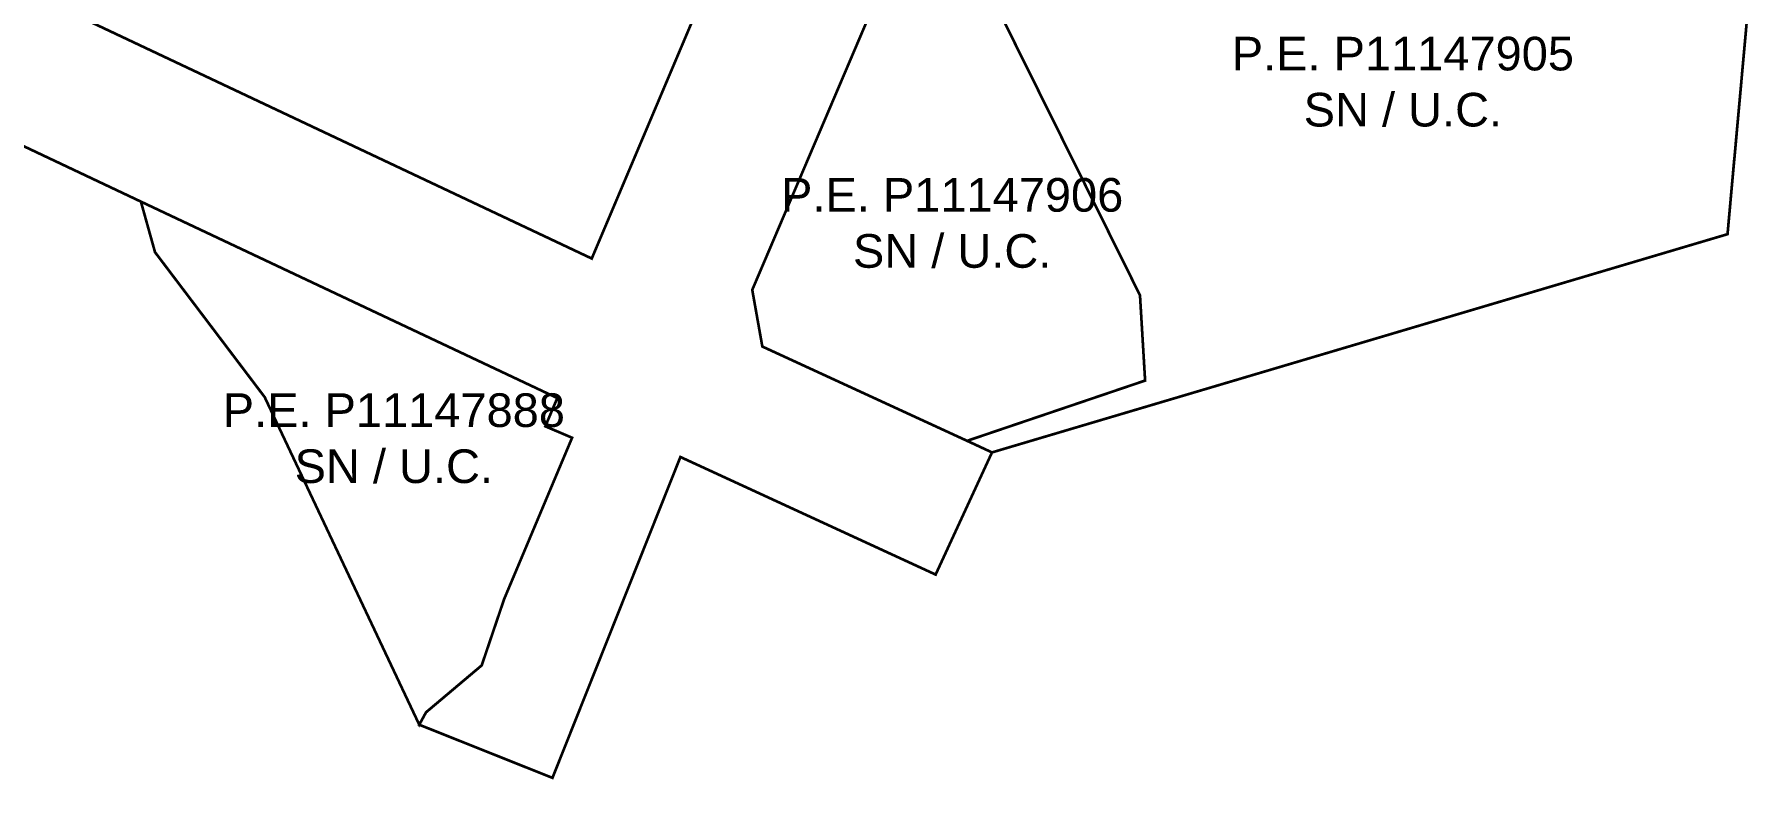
# Model space of a CAD drawing. Header units: metres. Extents: x 561401 to 594056, y 8460144 to 8508504.
# Drawn here: x 587754.4 to 587882.3, y 8498685.3 to 8498740.7 of the extents above; entities that cross this region are included whole.
import ezdxf

# ---------------------------------------------------------------- set-up
doc = ezdxf.new("R2010")
doc.units = ezdxf.units.M
for name, color, linetype in [('1.2. AFECTADOS BASE GRAFICA SUNARP', 150, 'Continuous'), ('1.2. BASE GRAFICA SUNARP', 150, 'Continuous'), ('1.3 ETIQUETA P.E. Y U.C.', 1, 'Continuous')]:
    doc.layers.add(name, color=color, linetype=linetype)
doc.styles.add('Arial', font='arial.ttf', dxfattribs={"height": 1})

msp = doc.modelspace()

# ---------------------------------------------------------------- linework, layer by layer
at = {"layer": '1.2. AFECTADOS BASE GRAFICA SUNARP', "color": 64, "linetype": 'Continuous', "lineweight": -3, "const_width": 0.2}
msp.add_lwpolyline([(587795.82, 8498724.03), (587737.13, 8498751.73), (587684.98, 8498776.35), (587676.11, 8498780.54), (587700.16, 8498836.86), (587704.65, 8498834.73), (587759.12, 8498808.88), (587819.6, 8498780.18), (587795.82, 8498724.03)], close=True, dxfattribs=at)
for points in [[(587715.45, 8498750.38), (587751.42, 8498733.41), (587751.42, 8498733.41), (587762.31, 8498728.26), (587762.31, 8498728.26), (587793.26, 8498713.66), (587792.37, 8498711.56), (587794.36, 8498710.71), (587789.31, 8498698.72), (587787.64, 8498693.79), (587783.5, 8498690.3), (587783, 8498689.38), (587783, 8498689.38), (587792.9, 8498685.43), (587802.41, 8498709.28), (587821.38, 8498700.54), (587825.57, 8498709.62), (587825.57, 8498709.62), (587823.72, 8498710.48), (587808.5, 8498717.49), (587807.75, 8498721.7), (587817.16, 8498743.76)], [(587882.15, 8498746.95), (587880.76, 8498731.56), (587880.75, 8498731.52), (587880.24, 8498725.84), (587825.57, 8498709.62), (587821.38, 8498700.54), (587802.41, 8498709.28), (587792.9, 8498685.43), (587783, 8498689.38), (587771.51, 8498713.73), (587763.36, 8498724.5), (587762.31, 8498728.26), (587751.42, 8498733.41), (587750.97, 8498732.46), (587750.97, 8498732.46), (587750.97, 8498732.46), (587727.44, 8498716.05), (587700.87, 8498748.04)]]:
    msp.add_lwpolyline(points, dxfattribs=at)
at = {"layer": '1.2. BASE GRAFICA SUNARP', "color": 64, "linetype": 'Continuous', "lineweight": -3, "const_width": 0.2}
for points in [[(587819.6, 8498780.18), (587759.12, 8498808.88), (587737.13, 8498751.73), (587795.82, 8498724.03), (587819.6, 8498780.18)], [(587882.15, 8498746.95), (587855.2, 8498763.12), (587857.49, 8498754.05), (587824.6, 8498745.41), (587836.57, 8498721.3), (587836.95, 8498714.96), (587823.72, 8498710.48), (587825.57, 8498709.62), (587880.24, 8498725.84), (587882.15, 8498746.95)], [(587824.6, 8498745.41), (587817.16, 8498743.76), (587807.75, 8498721.7), (587808.5, 8498717.49), (587823.72, 8498710.48), (587836.95, 8498714.96), (587836.57, 8498721.3), (587824.6, 8498745.41)], [(587793.26, 8498713.66), (587762.31, 8498728.26), (587763.36, 8498724.5), (587771.51, 8498713.73), (587783, 8498689.38), (587783.5, 8498690.3), (587787.64, 8498693.79), (587789.31, 8498698.72), (587794.36, 8498710.71), (587792.37, 8498711.56), (587793.26, 8498713.66)]]:
    msp.add_lwpolyline(points, close=True, dxfattribs=at)

# ---------------------------------------------------------------- texts
at = {"layer": '1.3 ETIQUETA P.E. Y U.C.', "color": 1, "char_height": 2.5, "attachment_point": 5, "style": 'Arial'}
for s, insert in [('P.E. P11147905\\PSN / U.C.', (587856.11, 8498737.16)), ('P.E. P11147906\\PSN / U.C.', (587822.61, 8498726.66)), ('P.E. P11147888\\PSN / U.C.', (587781.11, 8498710.66))]:
    msp.add_mtext(s, dxfattribs=dict(at, insert=insert))

doc.saveas('drawing.dxf')
